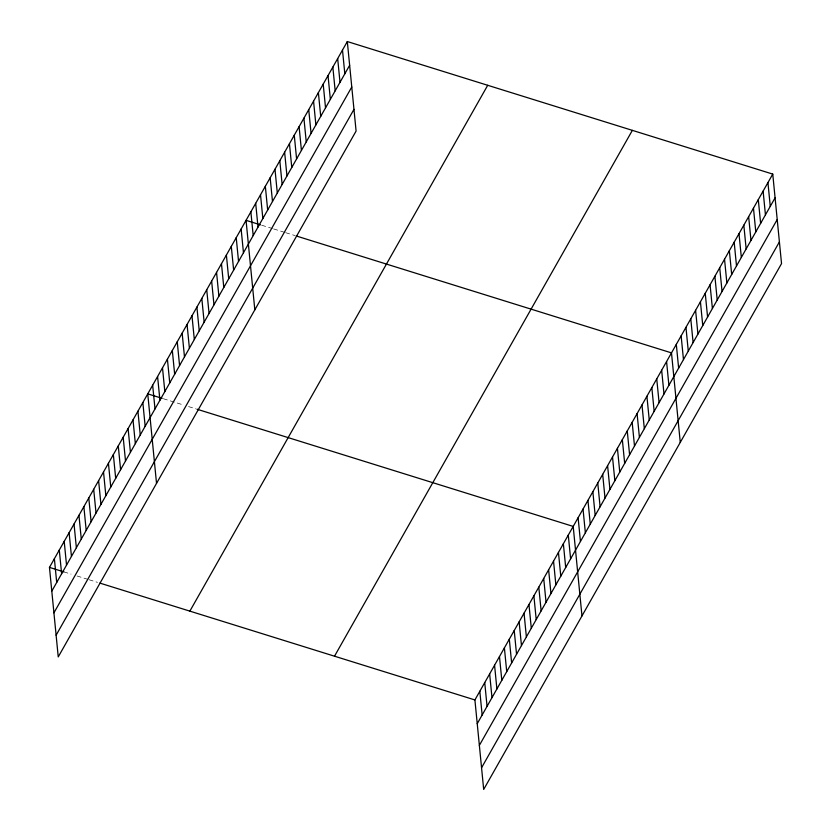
<?xml version="1.0" encoding="UTF-8"?>
<svg xmlns="http://www.w3.org/2000/svg" width="831" height="831" viewBox="0 0 831 831"><rect width="100%" height="100%" fill="white"/><g stroke="black" fill="none" stroke-linecap="round" stroke-linejoin="round"><path stroke-width="0.62" stroke-dasharray="4.16 3.12" d="M261.651 225.201L272.443 228.556M273.648 228.93L284.441 232.296M285.646 232.67L295.244 235.661M163.354 398.724L183.755 405.081M188.554 406.577L195.752 408.821M63.862 571.873L71.061 574.117M77.065 575.987L87.857 579.352M89.062 579.726L97.466 582.344"/><path stroke-width="1.25" d="M347.316 41.55L356.094 131.059L58.243 656.905L49.465 567.396L347.316 41.55L772.757 174.095L781.535 263.604L483.684 789.45L474.906 699.941L772.757 174.095M51.792 591.132L349.643 65.296M53.922 612.842L351.773 86.995M56.113 635.196L353.964 109.36M189.863 611.138L487.714 85.292M334.509 656.199L632.36 130.363M477.233 723.687L775.084 197.84M479.362 745.386L777.214 219.55M481.554 767.751L779.405 241.904M260.446 224.827L246.049 220.34L254.826 309.849M296.449 236.035L671.49 352.884L680.267 442.393M162.159 398.35L147.752 393.863L156.529 483.372M196.957 409.195L573.203 526.418L581.97 615.927M49.465 567.396L63.862 571.873M99.865 583.092L474.906 699.941M767.937 182.612L770.264 206.358M763.118 191.13L765.444 214.865M758.298 199.637L760.625 223.383M753.468 208.155L755.795 231.901M748.648 216.662L750.975 240.408M743.828 225.18L746.155 248.926M739.008 233.698L741.335 257.433M734.178 242.205L736.505 265.951M729.358 250.723L731.685 274.469M724.539 259.23L726.865 282.976M719.719 267.748L722.046 291.494M714.889 276.266L717.215 300.001M710.069 284.773L712.396 308.519M705.249 293.291L707.576 317.037M700.429 301.809L702.756 325.544M695.599 310.316L697.926 334.062M690.779 318.834L693.106 342.569M685.959 327.341L688.286 351.087M681.14 335.859L683.466 359.605M676.309 344.377L678.636 368.112M666.576 361.558L668.903 385.304M661.663 370.242L663.99 393.977M656.75 378.915L659.076 402.661M651.836 387.589L654.163 411.335M646.913 396.273L649.25 420.008M641.999 404.946L644.326 428.692M637.086 413.62L639.413 437.366M632.173 422.293L634.5 446.039M627.26 430.977L629.586 454.713M622.346 439.651L624.673 463.397M617.433 448.325L619.76 472.07M612.52 456.998L614.847 480.744M607.596 465.682L609.933 489.417M602.683 474.356L605.01 498.101M597.769 483.029L600.096 506.775M592.856 491.703L595.183 515.449M587.943 500.387L590.27 524.132M583.03 509.06L585.356 532.806M578.116 517.734L580.443 541.48M568.279 535.091L570.617 558.837M563.366 543.765L565.693 567.511M558.453 552.438L560.78 576.184M553.539 561.122L555.866 584.858M548.626 569.796L550.953 593.542M543.713 578.469L546.04 602.215M538.8 587.143L541.126 610.889M533.886 595.827L536.213 619.573M528.963 604.501L531.3 628.246M524.049 613.174L526.376 636.92M519.136 621.858L521.463 645.594M514.223 630.532L516.55 654.277M509.31 639.205L511.636 662.951M504.396 647.879L506.723 671.625M499.483 656.563L501.81 680.298M494.57 665.236L496.896 688.982M489.646 673.91L491.983 697.656M484.733 682.583L487.059 706.329M479.819 691.267L482.146 715.013M342.497 50.068L344.823 73.803M337.677 58.575L340.004 82.321M332.847 67.093L335.173 90.839M328.027 75.6L330.354 99.346M323.207 84.118L325.534 107.864M318.387 92.636L320.714 116.371M313.557 101.143L315.884 124.889M308.737 109.661L311.064 133.407M303.917 118.168L306.244 141.914M299.098 126.686L301.424 150.432M294.267 135.204L296.594 158.939M289.448 143.711L291.774 167.457M284.628 152.229L286.955 175.975M279.808 160.736L282.135 184.482M274.978 169.254L277.305 193M270.158 177.772L272.485 201.507M265.338 186.279L267.665 210.025M260.519 194.797L262.845 218.543M255.688 203.304L258.015 227.05M250.869 211.822L253.195 235.568M241.135 229.013L243.462 252.759M236.222 237.687L238.549 261.433M231.298 246.36L233.636 270.106M226.385 255.044L228.712 278.79M221.472 263.718L223.799 287.464M216.559 272.391L218.885 296.137M211.645 281.075L213.972 304.811M206.732 289.749L209.059 313.495M201.819 298.422L204.146 322.168M196.905 307.096L199.232 330.842M191.982 315.78L194.319 339.515M187.068 324.454L189.395 348.199M182.155 333.127L184.482 356.873M177.242 341.801L179.569 365.547M172.329 350.485L174.655 374.23M167.415 359.158L169.742 382.904M162.502 367.832L164.829 391.578M157.589 376.516L159.916 400.251M152.665 385.189L155.002 408.935M142.839 402.536L145.165 426.282M137.925 411.22L140.252 434.956M133.012 419.894L135.339 443.64M128.099 428.567L130.425 452.313M123.185 437.241L125.512 460.987M118.272 445.925L120.599 469.671M113.348 454.599L115.686 478.344M108.435 463.272L110.762 487.018M103.522 471.956L105.849 495.692M98.609 480.63L100.935 504.375M93.695 489.303L96.022 513.049M88.782 497.977L91.109 521.723M83.869 506.661L86.195 530.396M78.955 515.334L81.282 539.08M74.032 524.008L76.369 547.754M69.118 532.681L71.445 556.427M64.205 541.365L66.532 565.111M59.292 550.039L61.619 573.785M54.379 558.712L56.705 582.458"/></g></svg>
